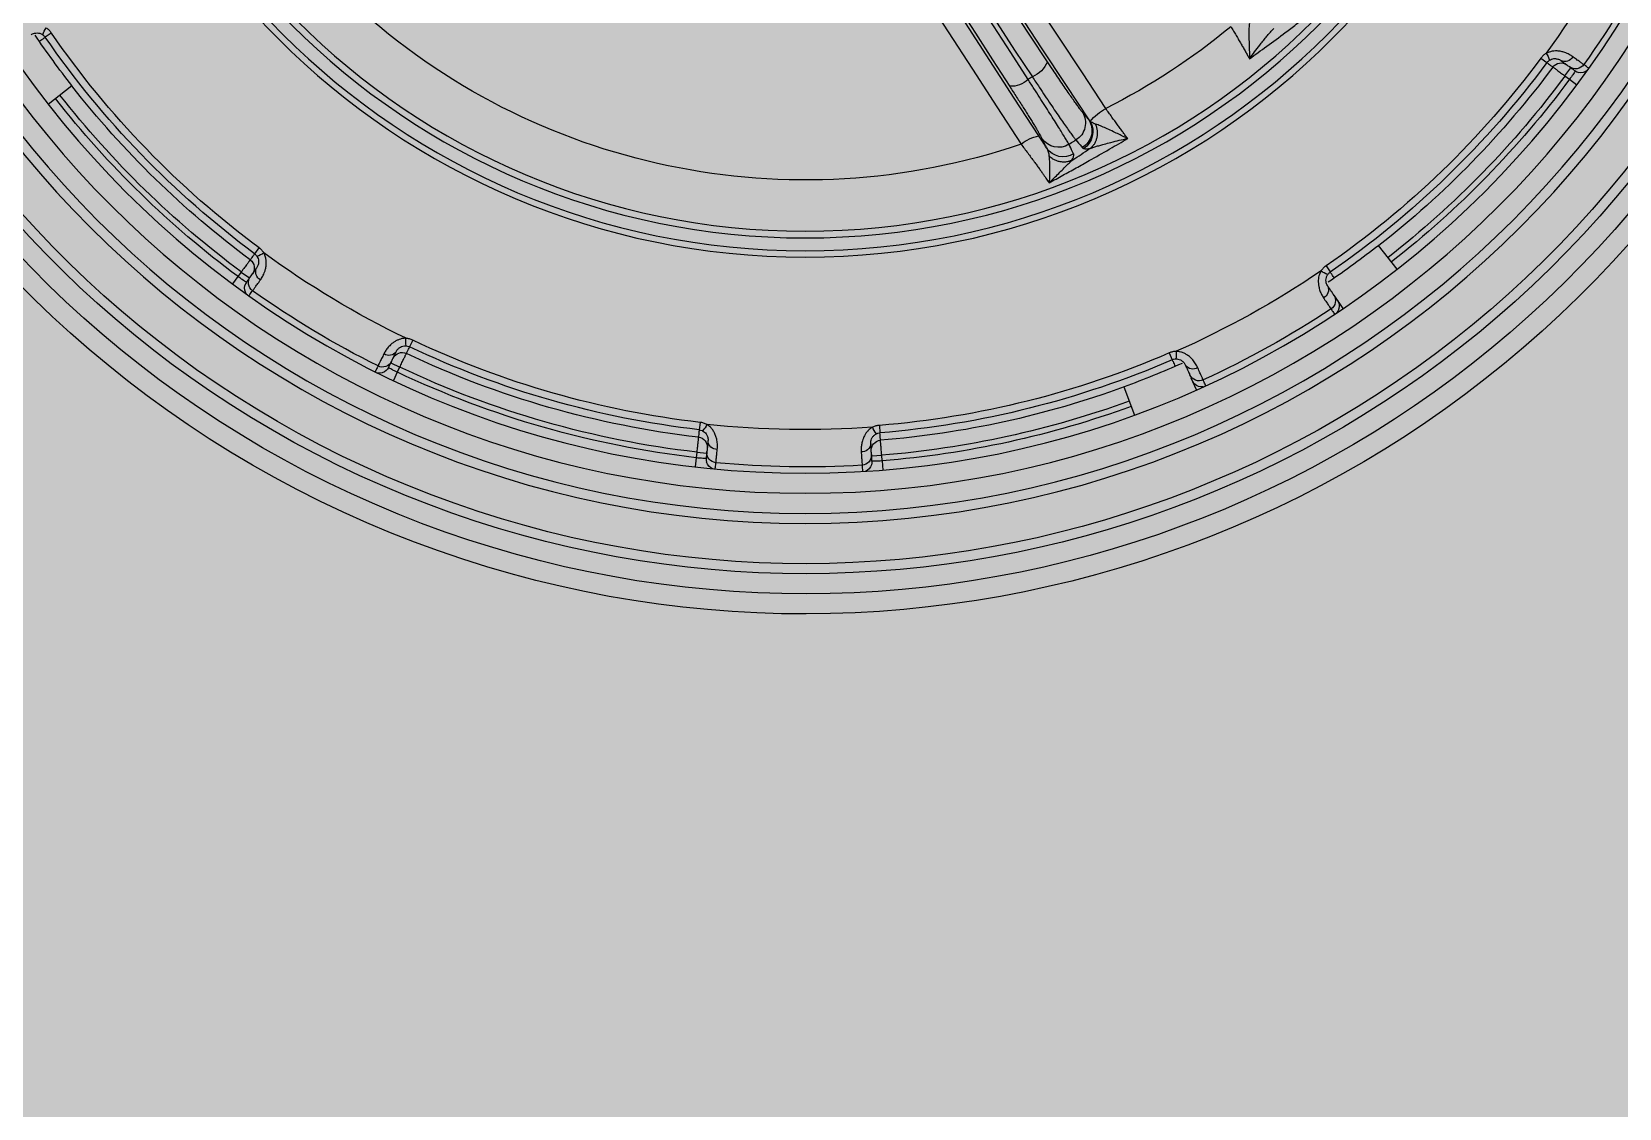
# Model space of a CAD drawing. Header units: millimetres. Extents: x -11451263 to 11578383104, y -507 to 1450429.
# Drawn here: x 12078357.7 to 12078484.2, y 1107715.8 to 1107801.6 of the extents above; entities that cross this region are included whole.
import ezdxf

# ---------------------------------------------------------------- set-up
doc = ezdxf.new("R2010")
doc.units = ezdxf.units.MM
doc.header["$MEASUREMENT"] = 0
doc.layers.get('0').update_dxf_attribs({"linetype": 'CONTINUOUS', "lineweight": 13})
doc.layers.get('Defpoints').update_dxf_attribs({"color": 5, "linetype": 'CONTINUOUS', "lineweight": 13})
doc.layers.add('KT-Net to mau', color=159, linetype='CONTINUOUS', lineweight=18)
doc.layers.add('SPE-MEP-Plumbing', color=90, linetype='CONTINUOUS', lineweight=0)
doc.layers.add('Thiet bi B boi', color=11, linetype='CONTINUOUS')

# ---------------------------------------------------------------- blocks, each defined once
blk = doc.blocks.new('BƠM BB 38774')
at = {"layer": 'Thiet bi B boi'}
for p, q in [((428267.04, 361601.81), (428266.7, 361602.75)), ((428269.83, 361602.85), (428269.14, 361602.59)), ((428266.51, 361601.62), (428265.65, 361601.29)), ((428267.04, 361601.81), (428266.51, 361601.62)), ((428277.81, 361578.71), (428280.24, 361580.47)), ((428284.72, 361577.07), (428284.15, 361576.6)), ((428283.17, 361574.48), (428281.93, 361573.44)), ((428283.06, 361574.4), (428283.06, 361574.4)), ((428283.45, 361574.72), (428283.49, 361574.76)), ((428297.35, 361564.43), (428296.88, 361563.86)), ((428413.2, 361564.43), (428413.67, 361563.86)), ((428293.73, 361561.64), (428294.56, 361562.63)), ((428300.76, 361559.95), (428298.99, 361557.53)), ((428411.55, 361557.53), (428409.79, 361559.95)), ((428323.13, 361549.55), (428322.87, 361548.86)), ((428387.42, 361549.55), (428387.68, 361548.86)), ((428321.9, 361546.22), (428321.58, 361545.36)), ((428321.9, 361546.22), (428322.09, 361546.75)), ((428323.03, 361546.41), (428322.09, 361546.75)), ((428388.45, 361546.75), (428387.52, 361546.41)), ((428388.45, 361546.75), (428388.65, 361546.22)), ((428388.65, 361546.22), (428388.97, 361545.36)), ((428340.39, 361544.92), (428340.27, 361544.19)), ((428370.16, 361544.92), (428370.28, 361544.19)), ((428339.89, 361541.98), (428338.91, 361542.16)), ((428339.79, 361541.43), (428339.64, 361540.52)), ((428339.89, 361541.98), (428339.79, 361541.43)), ((428371.64, 361542.16), (428370.66, 361541.98)), ((428370.76, 361541.43), (428370.66, 361541.98)), ((428370.76, 361541.43), (428370.91, 361540.52))]:
    blk.add_line(p, q, dxfattribs=at)
at = {"layer": 'Thiet bi B boi', "flags": 128}
for points in [[(428310.13, 361586.1), (428313.35, 361588.87), (428316.58, 361591.64), (428319.81, 361594.41), (428323.04, 361597.19), (428326.27, 361599.97), (428329.5, 361602.75), (428332.74, 361605.54), (428335.98, 361608.33), (428339.22, 361611.12), (428342.46, 361613.92)], [(428343.71, 361612.32), (428340.47, 361609.53), (428337.24, 361606.74), (428334.01, 361603.96), (428330.78, 361601.17), (428327.55, 361598.39), (428324.32, 361595.62), (428321.1, 361592.85), (428317.88, 361590.08), (428314.66, 361587.31), (428311.44, 361584.55)], [(428344.91, 361610.19), (428342.45, 361608.07), (428340, 361605.96), (428337.54, 361603.85), (428335.09, 361601.74), (428332.64, 361599.64), (428330.19, 361597.54), (428327.75, 361595.45), (428325.32, 361593.36), (428322.88, 361591.28), (428320.46, 361589.2), (428318.03, 361587.13)], [(428318.37, 361586.76), (428320.75, 361588.85), (428323.14, 361590.94), (428325.54, 361593.03), (428327.94, 361595.13), (428330.35, 361597.23), (428332.76, 361599.33), (428335.18, 361601.44), (428337.6, 361603.55), (428340.03, 361605.66), (428342.46, 361607.77), (428344.89, 361609.89)], [(428315.8, 361581.65), (428319.17, 361584.58), (428322.54, 361587.52), (428325.91, 361590.45), (428329.29, 361593.39), (428332.67, 361596.33), (428336.06, 361599.27), (428339.45, 361602.22), (428342.84, 361605.16), (428346.24, 361608.11)], [(428347.58, 361606.71), (428344.2, 361603.78), (428340.82, 361600.85), (428337.44, 361597.92), (428334.07, 361594.99), (428330.7, 361592.06), (428327.34, 361589.13), (428323.98, 361586.21), (428320.62, 361583.29), (428317.27, 361580.37)], [(428266.21, 361602.57), (428266.01, 361602.52), (428265.83, 361602.51)], [(428316.99, 361588.98), (428319.4, 361591.04), (428321.81, 361593.1), (428324.22, 361595.17), (428326.64, 361597.24), (428328.74, 361599.05)], [(428329.85, 361594.26), (428329.44, 361593.9), (428327.06, 361591.82), (428324.68, 361589.74), (428322.3, 361587.66), (428319.94, 361585.59)], [(428282.67, 361574.06), (428282.53, 361573.92), (428282.43, 361573.77)], [(428294.31, 361562.34), (428294.21, 361562.24), (428294.05, 361562.14)], [(428322.86, 361545.92), (428322.81, 361545.73), (428322.8, 361545.55)], [(428387.69, 361545.92), (428387.74, 361545.73), (428387.75, 361545.55)], [(428338.82, 361541.64), (428338.76, 361541.45), (428338.68, 361541.29)], [(428371.73, 361541.64), (428371.79, 361541.45), (428371.87, 361541.3)]]:
    blk.add_lwpolyline(points, dxfattribs=at)
at = {"layer": 'Thiet bi B boi'}
for radius in [100.75, 99.75, 97.75, 95.75, 74.22, 73.59, 72.31, 71.64]:
    blk.add_circle((428355.27, 361634.99), radius, dxfattribs=at)
for centre, radius, start, end in [((428355.27, 361634.99), 109.75, 194.9702, 165.0298), ((428355.27, 361634.99), 107.75, 194.9702, 165.0298), ((428355.27, 361634.99), 105.75, 194.9702, 165.0298), ((428355.27, 361634.99), 104.75, 194.9702, 165.0298), ((428355.27, 361634.99), 91.41, 189.8188, 200.1812), ((428355.27, 361634.99), 95.12, 190.6088, 199.3912), ((428265.86, 361603.51), 1, 215.7546, 268.1083), ((428266.5, 361603.74), 1, 199.3852, 289.9936), ((428267.69, 361604.05), 0.901, 192.2619, 279.8205), ((428267.51, 361601.98), 1, 20.6045, 109.9938), ((428270.66, 361601.86), 1.99, 126.6572, 148.791), ((428355.27, 361634.99), 91.29, 200.6159, 219.3841), ((428355.27, 361634.99), 94.83, 200.6042, 215.999), ((428355.27, 361634.99), 94.27, 200.6078, 215.999), ((428355.27, 361634.99), 92.77, 200.611, 215.999), ((428355.27, 361634.99), 92.03, 200.6159, 219.3841), ((428355.27, 361634.99), 66.54, 214.4288, 227.2793), ((428319.75, 361589.31), 2.78, 186.8319, 231.831), ((428306.14, 361582.17), 5.61, 23.9364, 44.5369), ((428320.54, 361588.04), 2.52, 210.52, 256.2478), ((428312.72, 361582.99), 2.06, 135.1198, 220.0902), ((428312.77, 361583.07), 1.99, 131.8552, 222.9973), ((428313.59, 361583.62), 1.99, 131.8535, 222.8405), ((428355.27, 361634.99), 92.75, 216, 219.8531), ((428313.44, 361582.22), 1.99, 222.4883, 309.9212), ((428314.15, 361583), 1.99, 222.2344, 309.914), ((428313.8, 361577.88), 4.27, 35.706, 62.0634), ((428355.27, 361634.99), 66.54, 235.1695, 296.5386), ((428284.28, 361578.28), 1.99, 271.209, 293.3428), ((428355.27, 361634.99), 91.41, 219.8188, 230.1812), ((428283.82, 361573.73), 1, 130.0064, 220.6148), ((428284.69, 361574.6), 0.901, 140.1795, 227.7381), ((428283.31, 361573.3), 1, 151.4886, 204.2454), ((428355.27, 361634.99), 95.12, 220.6088, 229.3912), ((428298.56, 361563.99), 1.99, 156.6572, 178.791), ((428411.99, 361563.99), 1.99, 1.209, 23.3428), ((428294.89, 361564.4), 0.901, 222.2619, 309.8205), ((428355.27, 361634.99), 92.75, 230.1488, 234), ((428355.27, 361634.99), 92.03, 230.6159, 249.3841), ((428355.27, 361634.99), 91.29, 230.6159, 249.3841), ((428355.27, 361634.99), 91.29, 290.6159, 309.3841), ((428355.27, 361634.99), 92.03, 290.6159, 309.3841), ((428355.27, 361634.99), 92.75, 306, 309.8515), ((428293.58, 361563.02), 1, 245.7546, 298.1083), ((428294.01, 361563.54), 1, 229.3852, 319.9936), ((428355.27, 361634.99), 92.77, 233.9993, 249.389), ((428355.27, 361634.99), 92.77, 290.611, 305.9997), ((428355.27, 361634.99), 94.27, 233.9993, 249.3922), ((428355.27, 361634.99), 94.27, 290.6078, 305.9997), ((428355.27, 361634.99), 94.83, 233.9993, 249.3958), ((428355.27, 361634.99), 94.83, 290.6042, 305.9997), ((428322.14, 361550.38), 1.99, 301.209, 323.3428), ((428355.27, 361634.99), 91.41, 249.8188, 260.1812), ((428355.27, 361634.99), 91.41, 279.8188, 290.1812), ((428388.41, 361550.38), 1.99, 216.6572, 238.791), ((428322.27, 361547.22), 1, 340.0062, 69.3955), ((428324.34, 361547.4), 0.901, 170.1795, 257.7381), ((428386.21, 361547.4), 0.901, 282.2619, 9.8205), ((428388.28, 361547.22), 1, 110.6045, 199.9938), ((428324.03, 361546.21), 1, 160.0064, 250.6148), ((428386.52, 361546.21), 1, 289.3852, 19.9936), ((428323.8, 361545.58), 1, 181.4886, 234.2454), ((428355.27, 361634.99), 95.12, 250.6088, 259.3912), ((428341.66, 361545.15), 1.99, 186.6572, 208.791), ((428355.27, 361634.99), 92.03, 260.6159, 279.3841), ((428355.27, 361634.99), 91.29, 260.6159, 279.3841), ((428368.89, 361545.15), 1.99, 331.209, 353.3428), ((428355.27, 361634.99), 95.12, 280.6088, 289.3912), ((428386.75, 361545.58), 1, 305.7546, 358.1083), ((428338.27, 361543.67), 0.901, 252.2619, 339.8205), ((428339.98, 361542.48), 1, 80.6045, 169.9938), ((428355.27, 361634.99), 92.77, 260.611, 279.389), ((428370.57, 361542.48), 1, 10.0062, 99.3955), ((428372.28, 361543.67), 0.901, 200.1795, 287.7381), ((428337.95, 361542.48), 1, 259.3852, 349.9936), ((428337.83, 361541.82), 1, 275.7546, 328.1083), ((428355.27, 361634.99), 94.83, 260.6042, 279.3958), ((428355.27, 361634.99), 94.27, 260.6078, 279.3922), ((428372.6, 361542.48), 1, 190.0064, 280.6148), ((428372.72, 361541.82), 1, 211.4886, 264.2454)]:
    blk.add_arc(centre, radius, start, end, dxfattribs=at)
for points, knots in [([(428264.97, 361603.2), (428265.02, 361603.21), (428265.21, 361603.29), (428265.41, 361603.36), (428265.55, 361603.41)], [0, 0, 0, 0, 0.250518, 1, 1, 1, 1]), ([(428265.55, 361603.41), (428265.57, 361603.41), (428265.6, 361603.42), (428265.72, 361603.47), (428265.88, 361603.53), (428266.11, 361603.61), (428266.4, 361603.71), (428266.61, 361603.79), (428266.75, 361603.84), (428266.81, 361603.86)], [0, 0, 0, 0, 0.228739, 0.346533, 0.464327, 0.693066, 0.81086, 0.928654, 1, 1, 1, 1]), ([(428266.81, 361603.86), (428266.94, 361603.9), (428267.21, 361603.99), (428267.65, 361604.05), (428268.08, 361604.05), (428268.45, 361604), (428268.79, 361603.89), (428269.14, 361603.73), (428269.35, 361603.55), (428269.47, 361603.45)], [0, 0, 0, 0, 0.1834971, 0.3722045, 0.5030815, 0.6372567, 0.74475, 0.8551047, 1, 1, 1, 1]), ([(428267.84, 361603.17), (428267.71, 361603.12), (428267.43, 361603.02), (428267.14, 361602.91), (428266.93, 361602.83), (428266.85, 361602.81), (428266.84, 361602.8), (428266.84, 361602.8)], [0, 0, 0, 0, 0.228841, 0.464318, 0.693159, 0.928636, 1, 1, 1, 1]), ([(428268.96, 361602.89), (428268.91, 361602.94), (428268.79, 361603.06), (428268.59, 361603.16), (428268.43, 361603.21), (428268.27, 361603.23), (428268.1, 361603.23), (428267.95, 361603.2), (428267.88, 361603.18), (428267.84, 361603.17)], [0, 0, 0, 0, 0.132524, 0.296345, 0.4019108, 0.5104975, 0.678538, 0.8508665, 1, 1, 1, 1]), ([(428269.14, 361602.59), (428269.1, 361602.68), (428269.05, 361602.78), (428268.97, 361602.87), (428268.96, 361602.89)], [0, 0, 0, 0, 0.833202, 1, 1, 1, 1]), ([(428269.47, 361603.45), (428269.55, 361603.36), (428269.69, 361603.18), (428269.79, 361602.96), (428269.83, 361602.85)], [0, 0, 0, 0, 0.491602, 1, 1, 1, 1]), ([(428266.21, 361602.57), (428266.21, 361602.56), (428266.2, 361602.53), (428266.25, 361602.37), (428266.32, 361602.12), (428266.42, 361601.86), (428266.48, 361601.69), (428266.51, 361601.62)], [0, 0, 0, 0, 0.214989, 0.429978, 0.644939, 0.859489, 1, 1, 1, 1]), ([(428268.44, 361602.33), (428268.44, 361602.33), (428268.43, 361602.33), (428268.36, 361602.3), (428268.26, 361602.26), (428268.12, 361602.21), (428267.95, 361602.15), (428267.76, 361602.08), (428267.54, 361602), (428267.3, 361601.91), (428267.13, 361601.84), (428267.04, 361601.81)], [0, 0, 0, 0, 0.108049, 0.219279, 0.326568, 0.436969, 0.544258, 0.654659, 0.761949, 0.872351, 1, 1, 1, 1]), ([(428269.14, 361602.59), (428269.13, 361602.58), (428269.07, 361602.56), (428268.84, 361602.48), (428268.61, 361602.39), (428268.44, 361602.33)], [0, 0, 0, 0, 0.036376, 0.261814, 1, 1, 1, 1]), ([(428297.72, 361594.81), (428297.29, 361595.36), (428296.37, 361596.52), (428295.2, 361598.05), (428294.21, 361599.38), (428293.61, 361600.18), (428292.98, 361601.05), (428292.61, 361601.56), (428292.3, 361601.98)], [0, 0, 0, 0, 0.233312, 0.487965, 0.637455, 0.786931, 0.820764, 1, 1, 1, 1]), ([(428297.72, 361594.81), (428297.72, 361594.81), (428297.63, 361595.09), (428297.43, 361595.62), (428297.16, 361596.31), (428296.93, 361596.87), (428296.73, 361597.33), (428296.54, 361597.75), (428296.37, 361598.11), (428296.27, 361598.3), (428296.23, 361598.39)], [0, 0, 0, 0, 0.002832, 0.203967, 0.404484, 0.528668, 0.653377, 0.777457, 0.900782, 1, 1, 1, 1]), ([(428298.7, 361598.18), (428298.69, 361598.11), (428298.66, 361597.88), (428298.55, 361597.44), (428298.38, 361596.88), (428298.2, 361596.3), (428298.02, 361595.75), (428297.86, 361595.25), (428297.76, 361594.94), (428297.72, 361594.81), (428297.72, 361594.81)], [0, 0, 0, 0, 0.070353, 0.230676, 0.391777, 0.552938, 0.715925, 0.878888, 0.996994, 1, 1, 1, 1]), ([(428300.39, 361597.37), (428300.27, 361597.25), (428300.02, 361597.02), (428299.65, 361596.67), (428299.28, 361596.32), (428298.93, 361595.99), (428298.6, 361595.67), (428298.29, 361595.36), (428297.99, 361595.07), (428297.81, 361594.9), (428297.72, 361594.81)], [0, 0, 0, 0, 0.122056, 0.244112, 0.369894, 0.495675, 0.619767, 0.743858, 0.871929, 1, 1, 1, 1]), ([(428312.26, 361585.1), (428312.32, 361585.15), (428312.44, 361585.23), (428312.72, 361585.44), (428313.05, 361585.7), (428313.46, 361586.03), (428313.92, 361586.4), (428314.43, 361586.83), (428315, 361587.29), (428315.6, 361587.8), (428316.26, 361588.36), (428316.74, 361588.77), (428316.99, 361588.98)], [0, 0, 0, 0, 0.098413, 0.19714, 0.295553, 0.393967, 0.492694, 0.591107, 0.689522, 0.78825, 0.886666, 1, 1, 1, 1]), ([(428318.03, 361587.13), (428317.87, 361586.99), (428317.56, 361586.72), (428316.97, 361586.22), (428316.3, 361585.64), (428315.55, 361585.01), (428314.84, 361584.42), (428314.2, 361583.89), (428313.63, 361583.42), (428313.12, 361583.02), (428312.7, 361582.69), (428312.36, 361582.43), (428312.21, 361582.32), (428312.13, 361582.27)], [0, 0, 0, 0, 0.056691, 0.113383, 0.211791, 0.310513, 0.408921, 0.507329, 0.606051, 0.70446, 0.802869, 0.901591, 1, 1, 1, 1]), ([(428318.03, 361587.13), (428318.07, 361587.09), (428318.18, 361586.97), (428318.29, 361586.85), (428318.37, 361586.76)], [0, 0, 0, 0, 0.304542, 1, 1, 1, 1]), ([(428307.21, 361583.83), (428307.23, 361583.85), (428307.35, 361583.93), (428307.56, 361584.09), (428307.87, 361584.33), (428308.2, 361584.59), (428308.55, 361584.86), (428308.93, 361585.15), (428309.31, 361585.46), (428309.72, 361585.77), (428309.99, 361585.99), (428310.13, 361586.1)], [0, 0, 0, 0, 0.027739, 0.145207, 0.262675, 0.383506, 0.504337, 0.626388, 0.748438, 0.874219, 1, 1, 1, 1]), ([(428312.68, 361581.67), (428312.71, 361581.7), (428312.78, 361581.77), (428312.97, 361581.95), (428313.25, 361582.2), (428313.66, 361582.58), (428314.14, 361583.02), (428314.71, 361583.52), (428315.34, 361584.09), (428316.03, 361584.7), (428316.77, 361585.36), (428317.55, 361586.04), (428318.09, 361586.52), (428318.37, 361586.76)], [0, 0, 0, 0, 0.057904, 0.115808, 0.213986, 0.312474, 0.410651, 0.508764, 0.607189, 0.705302, 0.80343, 0.901871, 1, 1, 1, 1]), ([(428319.94, 361585.59), (428319.78, 361585.45), (428319.45, 361585.17), (428318.98, 361584.75), (428318.52, 361584.34), (428318.07, 361583.95), (428317.66, 361583.58), (428317.27, 361583.23), (428316.91, 361582.9), (428316.58, 361582.59), (428316.28, 361582.32), (428316.03, 361582.08), (428315.8, 361581.86), (428315.58, 361581.65), (428315.48, 361581.54), (428315.42, 361581.48)], [0, 0, 0, 0, 0.072359, 0.14522, 0.219667, 0.294661, 0.36702, 0.439881, 0.514324, 0.589312, 0.66174, 0.73467, 0.809179, 0.884232, 1, 1, 1, 1]), ([(428307.21, 361583.83), (428307.22, 361583.83), (428307.35, 361583.85), (428307.67, 361583.9), (428308.18, 361583.99), (428308.79, 361584.09), (428309.41, 361584.2), (428309.92, 361584.27), (428310.29, 361584.3), (428310.52, 361584.32), (428310.64, 361584.32), (428310.69, 361584.32)], [0, 0, 0, 0, 0.003006, 0.121116, 0.283971, 0.447079, 0.631755, 0.790583, 0.870444, 0.950738, 1, 1, 1, 1]), ([(428310.54, 361581.84), (428310.48, 361581.88), (428310.34, 361581.98), (428310.06, 361582.18), (428309.7, 361582.4), (428309.25, 361582.68), (428308.68, 361583.02), (428307.98, 361583.43), (428307.47, 361583.7), (428307.22, 361583.83), (428307.21, 361583.83)], [0, 0, 0, 0, 0.074387, 0.188534, 0.303291, 0.417903, 0.595483, 0.796016, 0.997168, 1, 1, 1, 1]), ([(428313.53, 361577.43), (428313.15, 361577.8), (428312.43, 361578.51), (428311.34, 361579.59), (428310.1, 361580.84), (428309.19, 361581.76), (428308.17, 361582.82), (428307.68, 361583.34), (428307.21, 361583.83)], [0, 0, 0, 0, 0.179237, 0.345622, 0.512032, 0.766686, 0.773749, 1, 1, 1, 1]), ([(428310.69, 361584.32), (428310.68, 361584.31), (428310.61, 361584.21), (428310.47, 361584.01), (428310.33, 361583.7), (428310.23, 361583.38), (428310.19, 361583.05), (428310.19, 361582.73), (428310.24, 361582.42), (428310.35, 361582.13), (428310.45, 361581.97), (428310.5, 361581.88)], [0, 0, 0, 0, 0.012526, 0.137371, 0.262216, 0.385193, 0.508169, 0.631127, 0.754084, 0.877042, 1, 1, 1, 1]), ([(428310.69, 361584.32), (428310.73, 361584.32), (428310.86, 361584.34), (428311.06, 361584.37), (428311.19, 361584.42), (428311.26, 361584.45)], [0, 0, 0, 0, 0.206398, 0.601083, 1, 1, 1, 1]), ([(428312.13, 361582.27), (428311.89, 361582.11), (428311.62, 361581.92), (428311.35, 361581.74), (428311.32, 361581.71)], [0, 0, 0, 0, 0.871521, 1, 1, 1, 1]), ([(428312.68, 361581.67), (428312.54, 361581.82), (428312.36, 361582.02), (428312.18, 361582.22), (428312.13, 361582.27)], [0, 0, 0, 0, 0.749194, 1, 1, 1, 1]), ([(428311.14, 361581.67), (428311.08, 361581.67), (428310.95, 361581.69), (428310.72, 361581.77), (428310.56, 361581.85), (428310.5, 361581.88)], [0, 0, 0, 0, 0.3817797, 0.7706237, 1, 1, 1, 1]), ([(428311.88, 361580.3), (428311.67, 361580.54), (428311.22, 361581.06), (428310.77, 361581.57), (428310.54, 361581.84)], [0, 0, 0, 0, 0.479466, 1, 1, 1, 1]), ([(428311.97, 361580.21), (428311.96, 361580.24), (428311.93, 361580.34), (428311.9, 361580.49), (428311.89, 361580.65), (428311.91, 361580.79), (428311.96, 361580.85), (428311.98, 361580.88)], [0, 0, 0, 0, 0.094946, 0.317116, 0.540743, 0.769395, 1, 1, 1, 1]), ([(428311.98, 361580.88), (428312.17, 361581.09), (428312.4, 361581.36), (428312.63, 361581.62), (428312.68, 361581.67)], [0, 0, 0, 0, 0.812154, 1, 1, 1, 1]), ([(428314.72, 361580.7), (428314.62, 361580.6), (428314.44, 361580.39), (428314.31, 361580.12), (428314.24, 361579.98)], [0, 0, 0, 0, 0.496029, 1, 1, 1, 1]), ([(428314.72, 361580.7), (428314.89, 361580.86), (428315.25, 361581.17), (428315.62, 361581.49), (428315.8, 361581.65)], [0, 0, 0, 0, 0.498054, 1, 1, 1, 1]), ([(428311.88, 361580.3), (428311.9, 361580.28), (428311.93, 361580.25), (428311.96, 361580.22), (428311.97, 361580.21)], [0, 0, 0, 0, 0.599276, 1, 1, 1, 1]), ([(428313.53, 361577.43), (428313.53, 361577.44), (428313.41, 361577.63), (428313.18, 361578.02), (428312.86, 361578.59), (428312.55, 361579.14), (428312.27, 361579.65), (428312.05, 361580.04), (428311.93, 361580.23), (428311.88, 361580.3)], [0, 0, 0, 0, 0.002734, 0.191442, 0.380111, 0.556214, 0.732346, 0.907911, 1, 1, 1, 1]), ([(428311.97, 361580.21), (428312.05, 361580.15), (428312.21, 361580.02), (428312.5, 361579.87), (428312.81, 361579.78), (428313.13, 361579.73), (428313.47, 361579.74), (428313.84, 361579.81), (428314.09, 361579.9), (428314.23, 361579.97), (428314.24, 361579.98)], [0, 0, 0, 0, 0.133216, 0.270298, 0.403514, 0.540588, 0.673891, 0.811048, 0.987246, 1, 1, 1, 1]), ([(428317.27, 361580.37), (428317.12, 361580.26), (428316.82, 361580.03), (428316.38, 361579.7), (428315.95, 361579.37), (428315.55, 361579.06), (428315.19, 361578.78), (428314.87, 361578.53), (428314.56, 361578.29), (428314.22, 361578.01), (428313.85, 361577.7), (428313.64, 361577.52), (428313.53, 361577.43)], [0, 0, 0, 0, 0.093426, 0.187553, 0.283954, 0.381167, 0.463358, 0.546079, 0.630499, 0.715522, 0.856251, 1, 1, 1, 1]), ([(428314.24, 361579.98), (428314.23, 361579.93), (428314.14, 361579.67), (428313.97, 361579.14), (428313.77, 361578.48), (428313.62, 361577.91), (428313.55, 361577.59), (428313.53, 361577.44), (428313.53, 361577.43)], [0, 0, 0, 0, 0.059508, 0.320475, 0.581542, 0.789336, 0.997014, 1, 1, 1, 1]), ([(428283.6, 361576.14), (428283.6, 361576.14), (428283.65, 361576.18), (428283.83, 361576.33), (428284.01, 361576.48), (428284.15, 361576.6)], [0, 0, 0, 0, 0.015222, 0.250489, 1, 1, 1, 1]), ([(428284, 361575.18), (428284.04, 361575.22), (428284.12, 361575.29), (428284.24, 361575.45), (428284.34, 361575.68), (428284.39, 361575.97), (428284.35, 361576.18), (428284.32, 361576.28), (428284.32, 361576.29)], [0, 0, 0, 0, 0.204339, 0.408139, 0.624818, 0.80676, 0.989574, 1, 1, 1, 1]), ([(428285.06, 361576.45), (428285.09, 361576.32), (428285.13, 361576.1), (428285.12, 361575.77), (428285.07, 361575.48), (428284.98, 361575.18), (428284.83, 361574.85), (428284.63, 361574.51), (428284.36, 361574.19), (428284.18, 361574.02), (428284.08, 361573.94)], [0, 0, 0, 0, 0.122836, 0.2128, 0.304678, 0.41035, 0.518178, 0.674442, 0.835194, 1, 1, 1, 1]), ([(428284.32, 361576.29), (428284.28, 361576.38), (428284.23, 361576.49), (428284.16, 361576.58), (428284.15, 361576.6)], [0, 0, 0, 0, 0.833191, 1, 1, 1, 1]), ([(428284.72, 361577.07), (428284.79, 361576.97), (428284.93, 361576.78), (428285.02, 361576.56), (428285.06, 361576.45)], [0, 0, 0, 0, 0.491559, 1, 1, 1, 1]), ([(428283.18, 361574.49), (428283.19, 361574.5), (428283.22, 361574.52), (428283.36, 361574.65), (428283.58, 361574.83), (428283.81, 361575.02), (428283.96, 361575.15), (428284, 361575.18)], [0, 0, 0, 0, 0.228836, 0.464307, 0.693143, 0.928614, 1, 1, 1, 1]), ([(428283.06, 361573.08), (428283.05, 361573.07), (428283, 361573.02), (428282.84, 361572.89), (428282.69, 361572.77), (428282.59, 361572.68)], [0, 0, 0, 0, 0.067694, 0.338472, 1, 1, 1, 1]), ([(428284.08, 361573.94), (428283.95, 361573.82), (428283.74, 361573.65), (428283.52, 361573.46), (428283.33, 361573.3), (428283.19, 361573.19), (428283.11, 361573.11), (428283.07, 361573.09), (428283.07, 361573.08), (428283.06, 361573.08)], [0, 0, 0, 0, 0.228748, 0.346546, 0.464345, 0.693093, 0.810891, 0.92869, 1, 1, 1, 1]), ([(428294.22, 361563.8), (428294.32, 361563.9), (428294.51, 361564.11), (428294.86, 361564.39), (428295.23, 361564.6), (428295.58, 361564.74), (428295.93, 361564.82), (428296.31, 361564.85), (428296.58, 361564.8), (428296.74, 361564.78)], [0, 0, 0, 0, 0.183497, 0.372205, 0.503081, 0.637257, 0.74475, 0.855105, 1, 1, 1, 1]), ([(428296.74, 361564.78), (428296.85, 361564.73), (428297.07, 361564.65), (428297.26, 361564.51), (428297.35, 361564.43)], [0, 0, 0, 0, 0.4916023, 1, 1, 1, 1]), ([(428413.2, 361564.43), (428413.29, 361564.5), (428413.48, 361564.65), (428413.7, 361564.73), (428413.81, 361564.78)], [0, 0, 0, 0, 0.491559, 1, 1, 1, 1]), ([(428293.36, 361562.78), (428293.38, 361562.79), (428293.39, 361562.81), (428293.48, 361562.92), (428293.59, 361563.05), (428293.75, 361563.23), (428293.94, 361563.46), (428294.09, 361563.64), (428294.18, 361563.75), (428294.22, 361563.8)], [0, 0, 0, 0, 0.228739, 0.346533, 0.464327, 0.693066, 0.81086, 0.928654, 1, 1, 1, 1]), ([(428295.47, 361563.71), (428295.37, 361563.6), (428295.19, 361563.38), (428294.98, 361563.14), (428294.84, 361562.97), (428294.79, 361562.91), (428294.78, 361562.9), (428294.78, 361562.89)], [0, 0, 0, 0, 0.228841, 0.464318, 0.693159, 0.928636, 1, 1, 1, 1]), ([(428296.58, 361564.03), (428296.5, 361564.05), (428296.34, 361564.1), (428296.12, 361564.08), (428295.95, 361564.04), (428295.8, 361563.98), (428295.66, 361563.9), (428295.55, 361563.8), (428295.49, 361563.74), (428295.47, 361563.71)], [0, 0, 0, 0, 0.132524, 0.296345, 0.401911, 0.510498, 0.678538, 0.850866, 1, 1, 1, 1]), ([(428296.88, 361563.86), (428296.88, 361563.85), (428296.83, 361563.8), (428296.68, 361563.62), (428296.54, 361563.45), (428296.43, 361563.32)], [0, 0, 0, 0, 0.038218, 0.275074, 1, 1, 1, 1]), ([(428296.88, 361563.86), (428296.8, 361563.92), (428296.7, 361563.99), (428296.59, 361564.03), (428296.58, 361564.03)], [0, 0, 0, 0, 0.833202, 1, 1, 1, 1]), ([(428413.97, 361564.03), (428413.88, 361563.99), (428413.78, 361563.95), (428413.68, 361563.87), (428413.67, 361563.86)], [0, 0, 0, 0, 0.833191, 1, 1, 1, 1]), ([(428414.12, 361563.32), (428414.12, 361563.32), (428414.08, 361563.36), (428413.93, 361563.55), (428413.78, 361563.72), (428413.67, 361563.86)], [0, 0, 0, 0, 0.013069, 0.24885, 1, 1, 1, 1]), ([(428415.08, 361563.71), (428415.05, 361563.75), (428414.98, 361563.83), (428414.81, 361563.95), (428414.59, 361564.05), (428414.3, 361564.1), (428414.09, 361564.07), (428413.98, 361564.03), (428413.97, 361564.03)], [0, 0, 0, 0, 0.204339, 0.408139, 0.624818, 0.80676, 0.989574, 1, 1, 1, 1]), ([(428292.97, 361562.3), (428293, 361562.34), (428293.13, 361562.5), (428293.26, 361562.66), (428293.36, 361562.78)], [0, 0, 0, 0, 0.253497, 1, 1, 1, 1]), ([(428322.62, 361548.16), (428322.62, 361548.17), (428322.65, 361548.24), (428322.73, 361548.47), (428322.81, 361548.69), (428322.87, 361548.86)], [0, 0, 0, 0, 0.05636, 0.281798, 1, 1, 1, 1]), ([(428323.17, 361548.68), (428323.09, 361548.73), (428323, 361548.8), (428322.89, 361548.85), (428322.87, 361548.86)], [0, 0, 0, 0, 0.8331914, 1, 1, 1, 1]), ([(428323.13, 361549.55), (428323.24, 361549.5), (428323.46, 361549.41), (428323.64, 361549.26), (428323.74, 361549.19)], [0, 0, 0, 0, 0.4915585, 1, 1, 1, 1]), ([(428323.74, 361549.19), (428323.82, 361549.09), (428323.98, 361548.91), (428324.13, 361548.63), (428324.23, 361548.35), (428324.3, 361548.04), (428324.34, 361547.68), (428324.33, 361547.29), (428324.26, 361546.87), (428324.19, 361546.64), (428324.15, 361546.52)], [0, 0, 0, 0, 0.122836, 0.2128, 0.304678, 0.41035, 0.518178, 0.674442, 0.835194, 1, 1, 1, 1]), ([(428386.4, 361546.52), (428386.36, 361546.65), (428386.27, 361546.92), (428386.21, 361547.37), (428386.21, 361547.79), (428386.27, 361548.16), (428386.37, 361548.51), (428386.53, 361548.86), (428386.71, 361549.07), (428386.81, 361549.19)], [0, 0, 0, 0, 0.1834971, 0.3722045, 0.5030815, 0.6372567, 0.74475, 0.8551047, 1, 1, 1, 1]), ([(428386.81, 361549.19), (428386.9, 361549.26), (428387.09, 361549.41), (428387.31, 361549.5), (428387.42, 361549.55)], [0, 0, 0, 0, 0.4916023, 1, 1, 1, 1]), ([(428387.68, 361548.86), (428387.59, 361548.81), (428387.48, 361548.76), (428387.39, 361548.69), (428387.38, 361548.68)], [0, 0, 0, 0, 0.833202, 1, 1, 1, 1]), ([(428387.68, 361548.86), (428387.68, 361548.85), (428387.7, 361548.79), (428387.79, 361548.55), (428387.87, 361548.33), (428387.93, 361548.16)], [0, 0, 0, 0, 0.036376, 0.261814, 1, 1, 1, 1]), ([(428322.09, 361546.75), (428322.12, 361546.83), (428322.18, 361546.99), (428322.27, 361547.22), (428322.35, 361547.44), (428322.42, 361547.63), (428322.49, 361547.81), (428322.54, 361547.95), (428322.58, 361548.06), (428322.61, 361548.14), (428322.62, 361548.15), (428322.62, 361548.16)], [0, 0, 0, 0, 0.1080495, 0.2192792, 0.3265701, 0.4369725, 0.544263, 0.654665, 0.7619549, 0.8723562, 1, 1, 1, 1]), ([(428323.09, 361546.55), (428323.09, 361546.57), (428323.1, 361546.6), (428323.17, 361546.77), (428323.27, 361547.04), (428323.37, 361547.32), (428323.44, 361547.51), (428323.45, 361547.55)], [0, 0, 0, 0, 0.2288355, 0.4643074, 0.6931429, 0.9286143, 1, 1, 1, 1]), ([(428323.45, 361547.55), (428323.47, 361547.6), (428323.5, 361547.71), (428323.52, 361547.91), (428323.5, 361548.16), (428323.39, 361548.43), (428323.26, 361548.6), (428323.18, 361548.67), (428323.17, 361548.68)], [0, 0, 0, 0, 0.204339, 0.408139, 0.624818, 0.80676, 0.989574, 1, 1, 1, 1]), ([(428387.38, 361548.68), (428387.32, 361548.62), (428387.2, 361548.5), (428387.11, 361548.31), (428387.05, 361548.14), (428387.03, 361547.98), (428387.03, 361547.82), (428387.06, 361547.67), (428387.09, 361547.59), (428387.1, 361547.55)], [0, 0, 0, 0, 0.132524, 0.296345, 0.401911, 0.510498, 0.678538, 0.850866, 1, 1, 1, 1]), ([(428387.1, 361547.55), (428387.15, 361547.42), (428387.25, 361547.15), (428387.35, 361546.85), (428387.43, 361546.64), (428387.46, 361546.57), (428387.46, 361546.55), (428387.46, 361546.55)], [0, 0, 0, 0, 0.228841, 0.464318, 0.693159, 0.928636, 1, 1, 1, 1]), ([(428387.93, 361548.16), (428387.93, 361548.15), (428387.94, 361548.14), (428387.96, 361548.07), (428388, 361547.97), (428388.05, 361547.83), (428388.11, 361547.67), (428388.19, 361547.47), (428388.27, 361547.26), (428388.36, 361547.02), (428388.42, 361546.84), (428388.45, 361546.75)], [0, 0, 0, 0, 0.108049, 0.219279, 0.326568, 0.436969, 0.544258, 0.654659, 0.761949, 0.872351, 1, 1, 1, 1]), ([(428321.9, 361546.22), (428322.01, 361546.18), (428322.22, 361546.1), (428322.5, 361546.01), (428322.72, 361545.94), (428322.84, 361545.92), (428322.85, 361545.92), (428322.86, 361545.92)], [0, 0, 0, 0, 0.213912, 0.427817, 0.641952, 0.85665, 1, 1, 1, 1]), ([(428324.15, 361546.52), (428324.09, 361546.35), (428323.99, 361546.1), (428323.9, 361545.83), (428323.81, 361545.6), (428323.75, 361545.42), (428323.71, 361545.32), (428323.7, 361545.28), (428323.7, 361545.27), (428323.69, 361545.27)], [0, 0, 0, 0, 0.228748, 0.346546, 0.464345, 0.693093, 0.810891, 0.92869, 1, 1, 1, 1]), ([(428386.86, 361545.27), (428386.85, 361545.28), (428386.84, 361545.31), (428386.79, 361545.44), (428386.74, 361545.6), (428386.65, 361545.83), (428386.55, 361546.11), (428386.47, 361546.32), (428386.42, 361546.47), (428386.4, 361546.52)], [0, 0, 0, 0, 0.228739, 0.346533, 0.464327, 0.693066, 0.81086, 0.928654, 1, 1, 1, 1]), ([(428387.69, 361545.92), (428387.71, 361545.92), (428387.73, 361545.92), (428387.9, 361545.96), (428388.14, 361546.04), (428388.41, 361546.13), (428388.58, 361546.2), (428388.65, 361546.22)], [0, 0, 0, 0, 0.214989, 0.429978, 0.644939, 0.859489, 1, 1, 1, 1]), ([(428323.69, 361545.27), (428323.69, 361545.25), (428323.67, 361545.19), (428323.6, 361544.99), (428323.53, 361544.81), (428323.48, 361544.69)], [0, 0, 0, 0, 0.0676653, 0.3383267, 1, 1, 1, 1]), ([(428338, 361542.81), (428338.03, 361542.95), (428338.09, 361543.22), (428338.25, 361543.64), (428338.47, 361544.01), (428338.7, 361544.3), (428338.97, 361544.55), (428339.28, 361544.77), (428339.54, 361544.86), (428339.69, 361544.92)], [0, 0, 0, 0, 0.1834971, 0.3722045, 0.5030815, 0.6372567, 0.74475, 0.8551047, 1, 1, 1, 1]), ([(428339.92, 361544.19), (428339.85, 361544.17), (428339.68, 361544.12), (428339.5, 361544.01), (428339.37, 361543.89), (428339.27, 361543.76), (428339.19, 361543.62), (428339.14, 361543.47), (428339.13, 361543.39), (428339.12, 361543.36)], [0, 0, 0, 0, 0.132524, 0.296345, 0.401911, 0.510498, 0.678538, 0.850866, 1, 1, 1, 1]), ([(428339.69, 361544.92), (428339.8, 361544.93), (428340.04, 361544.97), (428340.27, 361544.94), (428340.39, 361544.92)], [0, 0, 0, 0, 0.491602, 1, 1, 1, 1]), ([(428340.27, 361544.19), (428340.17, 361544.2), (428340.05, 361544.21), (428339.94, 361544.19), (428339.92, 361544.19)], [0, 0, 0, 0, 0.833202, 1, 1, 1, 1]), ([(428340.27, 361544.19), (428340.27, 361544.18), (428340.26, 361544.12), (428340.21, 361543.88), (428340.17, 361543.64), (428340.14, 361543.46)], [0, 0, 0, 0, 0.036376, 0.261814, 1, 1, 1, 1]), ([(428370.16, 361544.92), (428370.28, 361544.94), (428370.51, 361544.97), (428370.74, 361544.93), (428370.86, 361544.92)], [0, 0, 0, 0, 0.491559, 1, 1, 1, 1]), ([(428370.63, 361544.19), (428370.53, 361544.2), (428370.42, 361544.21), (428370.3, 361544.2), (428370.28, 361544.19)], [0, 0, 0, 0, 0.833191, 1, 1, 1, 1]), ([(428370.41, 361543.46), (428370.41, 361543.48), (428370.39, 361543.54), (428370.35, 361543.79), (428370.31, 361544.02), (428370.28, 361544.19)], [0, 0, 0, 0, 0.05636, 0.281798, 1, 1, 1, 1]), ([(428371.43, 361543.36), (428371.42, 361543.41), (428371.4, 361543.51), (428371.32, 361543.7), (428371.17, 361543.9), (428370.95, 361544.09), (428370.75, 361544.17), (428370.64, 361544.19), (428370.63, 361544.19)], [0, 0, 0, 0, 0.2043385, 0.4081387, 0.6248183, 0.8067597, 0.989574, 1, 1, 1, 1]), ([(428370.86, 361544.92), (428370.99, 361544.87), (428371.21, 361544.8), (428371.48, 361544.62), (428371.71, 361544.43), (428371.92, 361544.21), (428372.14, 361543.91), (428372.33, 361543.57), (428372.48, 361543.17), (428372.53, 361542.93), (428372.55, 361542.81)], [0, 0, 0, 0, 0.1228364, 0.2128003, 0.3046778, 0.4103504, 0.5181779, 0.6744422, 0.8351936, 1, 1, 1, 1]), ([(428387.07, 361544.68), (428387.05, 361544.73), (428386.98, 361544.93), (428386.91, 361545.12), (428386.86, 361545.27)], [0, 0, 0, 0, 0.254524, 1, 1, 1, 1]), ([(428337.76, 361541.5), (428337.77, 361541.52), (428337.77, 361541.54), (428337.79, 361541.67), (428337.83, 361541.84), (428337.87, 361542.08), (428337.92, 361542.38), (428337.96, 361542.6), (428337.99, 361542.75), (428338, 361542.81)], [0, 0, 0, 0, 0.228739, 0.346533, 0.464327, 0.693066, 0.81086, 0.928654, 1, 1, 1, 1]), ([(428339.12, 361543.36), (428339.09, 361543.22), (428339.04, 361542.93), (428338.99, 361542.62), (428338.95, 361542.4), (428338.93, 361542.32), (428338.93, 361542.31), (428338.93, 361542.31)], [0, 0, 0, 0, 0.228841, 0.464318, 0.693159, 0.928636, 1, 1, 1, 1]), ([(428340.14, 361543.46), (428340.14, 361543.46), (428340.14, 361543.44), (428340.13, 361543.37), (428340.11, 361543.27), (428340.08, 361543.12), (428340.05, 361542.95), (428340.02, 361542.74), (428339.98, 361542.52), (428339.94, 361542.26), (428339.91, 361542.08), (428339.89, 361541.98)], [0, 0, 0, 0, 0.108049, 0.219279, 0.326568, 0.436969, 0.544258, 0.654659, 0.761949, 0.872351, 1, 1, 1, 1]), ([(428370.66, 361541.98), (428370.64, 361542.07), (428370.62, 361542.23), (428370.58, 361542.48), (428370.54, 361542.71), (428370.5, 361542.91), (428370.47, 361543.09), (428370.45, 361543.24), (428370.43, 361543.36), (428370.41, 361543.44), (428370.41, 361543.45), (428370.41, 361543.46)], [0, 0, 0, 0, 0.1080495, 0.2192792, 0.3265701, 0.4369725, 0.544263, 0.654665, 0.7619549, 0.8723562, 1, 1, 1, 1]), ([(428371.62, 361542.31), (428371.61, 361542.32), (428371.61, 361542.35), (428371.58, 361542.54), (428371.53, 361542.82), (428371.47, 361543.12), (428371.44, 361543.31), (428371.43, 361543.36)], [0, 0, 0, 0, 0.228836, 0.464307, 0.693143, 0.928614, 1, 1, 1, 1]), ([(428372.55, 361542.81), (428372.58, 361542.63), (428372.63, 361542.37), (428372.68, 361542.08), (428372.72, 361541.84), (428372.76, 361541.66), (428372.78, 361541.55), (428372.78, 361541.51), (428372.79, 361541.5), (428372.79, 361541.5)], [0, 0, 0, 0, 0.2287481, 0.3465463, 0.4643446, 0.6930927, 0.8108912, 0.9286897, 1, 1, 1, 1]), ([(428337.66, 361540.89), (428337.67, 361540.94), (428337.7, 361541.14), (428337.74, 361541.35), (428337.76, 361541.5)], [0, 0, 0, 0, 0.249783, 1, 1, 1, 1]), ([(428338.82, 361541.64), (428338.83, 361541.64), (428338.85, 361541.62), (428339.01, 361541.58), (428339.26, 361541.52), (428339.54, 361541.47), (428339.72, 361541.44), (428339.79, 361541.43)], [0, 0, 0, 0, 0.214989, 0.429978, 0.644939, 0.859489, 1, 1, 1, 1]), ([(428370.76, 361541.43), (428370.87, 361541.45), (428371.09, 361541.48), (428371.38, 361541.54), (428371.6, 361541.59), (428371.72, 361541.63), (428371.73, 361541.64), (428371.73, 361541.64)], [0, 0, 0, 0, 0.213912, 0.427817, 0.641952, 0.85665, 1, 1, 1, 1]), ([(428372.79, 361541.5), (428372.79, 361541.48), (428372.8, 361541.41), (428372.84, 361541.21), (428372.87, 361541.02), (428372.89, 361540.89)], [0, 0, 0, 0, 0.067616, 0.338079, 1, 1, 1, 1])]:
    blk.add_open_spline(points, degree=3, knots=knots, dxfattribs=at)
for points in [[(428266.84, 361602.8), (428266.21, 361602.57)], [(428311.26, 361584.45), (428311.44, 361584.55)], [(428311.44, 361584.55), (428312.26, 361585.1)], [(428310.5, 361581.88), (428310.54, 361581.84)], [(428311.32, 361581.71), (428311.14, 361581.67)], [(428315.42, 361581.48), (428314.72, 361580.7)], [(428282.67, 361574.06), (428283.18, 361574.49)], [(428294.78, 361562.89), (428294.59, 361562.67)], [(428322.86, 361545.92), (428323.09, 361546.55)], [(428387.46, 361546.55), (428387.69, 361545.92)], [(428338.93, 361542.31), (428338.82, 361541.64)], [(428371.73, 361541.64), (428371.62, 361542.31)]]:
    blk.add_open_spline(points, degree=1, dxfattribs=at)
blk = doc.blocks.new('A$C28B845C9')
at = {"layer": 'SPE-MEP-Plumbing', "xscale": -0.7999999999999999, "yscale": 0.8, "zscale": 0.8, "rotation": 344.0306489251268}
blk.add_blockref('BƠM BB 38774', (254963.69, -368484.36, 0), dxfattribs=at)
blk = doc.blocks.new('l3 hatch north')
at = {"true_color": 0xf28888}
h = blk.add_hatch(color=11, dxfattribs=at)
h.dxf.hatch_style = 1
edge = h.paths.add_edge_path()
edge.add_arc((12067777.96, 1591954.07), 10786.77, 116.688833, 139.659031, ccw=False)
edge.add_arc((12065362.28, 1597191.63), 5025.99, 80.17216, 118.90222, ccw=False)
edge.add_arc((12065360.23, 1597283.58), 4935.76, 51.15696, 79.96644, ccw=False)
edge.add_line((12068455.88, 1601127.89), (12074702.55, 1595959.96))
edge.add_arc((12078138.99, 1599771.03), 5131.61, 227.95899, 237.24787)
edge.add_line((12075362.76, 1595455.25), (12074102.63, 1593929.37))
edge.add_line((12074102.63, 1593929.37), (12080579.5, 1588580.52))
edge.add_arc((12078611.51, 1585300.34), 3825.25, -11.16173, 59.03781, ccw=False)
edge.add_line((12082364.41, 1584559.85), (12080860.2, 1579171.15))
edge.add_arc((12082407.8, 1578761.24), 1600.96, 165.16459, 253.77999)
edge.add_line((12081960.61, 1577224), (12083459.92, 1576800.34))
edge.add_line((12083459.92, 1576800.34), (12083913.78, 1578406.52))
edge.add_line((12083913.78, 1578406.52), (12085010.14, 1578096.72))
edge.add_line((12085010.14, 1578096.72), (12085064.52, 1578289.18))
edge.add_line((12085064.52, 1578289.18), (12087432.52, 1577620.05))
edge.add_line((12087432.52, 1577620.05), (12086925.35, 1575825.25))
edge.add_line((12086925.35, 1575825.25), (12111654.03, 1568830.2))
edge.add_line((12111654.03, 1568830.2), (12097509.92, 1572827.79))
edge.add_line((12097509.92, 1572827.79), (12096694, 1569943.29))
edge.add_line((12096694, 1569943.29), (12082642.29, 1573913.91))
edge.add_arc((12083458.06, 1576800.86), 3000, 230.44883, 254.22122, ccw=False)
edge.add_line((12081547.76, 1574487.7), (12079856.15, 1575884.69))
edge.add_line((12079856.15, 1575884.69), (12074206.97, 1580549.99))
edge.add_line((12074206.97, 1580549.99), (12074525.23, 1580935.38))
edge.add_line((12074525.23, 1580935.38), (12065810.18, 1588132.85))
edge.add_line((12065810.18, 1588132.85), (12050084.27, 1569085.9))
edge.add_line((12050084.27, 1569085.9), (12055250.35, 1564819.56))
edge.add_arc((12057430.84, 1567459.9), 3424.32, 230.44882, 313.33083)
edge.add_line((12059780.64, 1564969.04), (12061886.26, 1567515.47))
edge.add_line((12061886.26, 1567515.47), (12054098.59, 1573946.81))
edge.add_line((12054098.59, 1573946.81), (12055942.53, 1576179.62))
edge.add_line((12055942.53, 1576179.62), (12063730.2, 1569748.27))
edge.add_line((12063730.2, 1569748.27), (12067961.52, 1574871.94))
edge.add_line((12067961.52, 1574871.94), (12068886.78, 1574107.82))
edge.add_line((12068886.78, 1574107.82), (12074206.97, 1580549.99))
edge.add_line((12074206.97, 1580549.99), (12079856.15, 1575884.69))
edge.add_line((12079856.15, 1575884.69), (12081547.76, 1574487.7))
edge.add_arc((12083458.06, 1576800.86), 3000, 230.44883, 254.22122)
edge.add_line((12082642.29, 1573913.91), (12086108.5, 1572934.45))
edge.add_line((12086108.5, 1572934.45), (12084476.83, 1567056.48))
edge.add_line((12084476.83, 1567056.48), (12095035.21, 1564073.22))
edge.add_line((12095035.21, 1564073.22), (12097509.92, 1572827.79))
edge.add_line((12097509.92, 1572827.79), (12111654.03, 1568830.2))
edge.add_line((12111654.03, 1568830.2), (12109283.3, 1560469.19))
edge.add_arc((12093320.71, 1575918.59), 22214.59, 292.793496, 315.935987, ccw=False)
edge.add_arc((12093298.89, 1575950.5), 22252.46, 254.792624, 292.813462, ccw=False)
edge.add_arc((12089313.04, 1565438.09), 11116.08, 224.694292, 260.413304, ccw=False)
edge.add_line((12081410.96, 1557619.89), (12080681.18, 1558229.78))
edge.add_arc((12067930.29, 1542235.32), 20455.02, 51.437935, 56.069187)
edge.add_arc((12067984.14, 1542375.13), 20308.99, 55.975037, 81.903475)
edge.add_arc((12067930.29, 1542235.32), 20455.02, 81.809325, 105.631304)
edge.add_arc((12067938.79, 1542214.18), 20477.66, 105.638269, 128.716096)
edge.add_line((12055130.79, 1558191.98), (12046773.06, 1565076.38))
edge.add_line((12046773.06, 1565076.38), (12043207.18, 1560758.5))
edge.add_line((12043207.18, 1560758.5), (12045674.56, 1558720.84))
edge.add_line((12045674.56, 1558720.84), (12047075.45, 1560417.16))
edge.add_line((12047075.45, 1560417.16), (12052958.18, 1555559.07))
edge.add_line((12052958.18, 1555559.07), (12049171.29, 1550969.88))
edge.add_line((12049171.29, 1550969.88), (12047185.11, 1548562.9))
edge.add_arc((12038306.35, 1559726.13), 14263.6, 285.19234, 308.497261, ccw=False)
edge.add_line((12042044.27, 1545961.02), (12033444.61, 1542693.7))
edge.add_arc((12032076.87, 1546537.06), 4079.48, 184.64306, 289.5892, ccw=False)
edge.add_arc((12089443.33, 1544277.48), 61462.84, 171.7570062, 178.2011574, ccw=False)
edge.add_arc((12090395.2, 1544187.72), 62417.77, 165.1780988, 171.8007352, ccw=False)
edge.add_arc((12070027.31, 1550023.57), 41236.95, 159.167013, 165.777288, ccw=False)
edge.add_arc((12037505.71, 1561823.84), 6666.57, 146.372654, 154.543605, ccw=False)
edge.add_line((12031954.75, 1565515.71), (12037146.87, 1571794.02))
edge.add_line((12037146.87, 1571794.02), (12039596.78, 1574760.6))
edge.add_arc((12040213.7, 1574251.19), 800.05, 50.45444, 140.4522, ccw=False)
edge.add_line((12040723.08, 1574868.13), (12041981.89, 1573828.55))
edge.add_arc((12042393.29, 1574455.74), 750.08, 236.73741, 318.61248)
edge.add_line((12042956.04, 1573959.83), (12047186.29, 1579082.21))
edge.add_arc((12045700.6, 1579824.37), 1660.74, 333.4561, 379.35022)
edge.add_arc((12051091.76, 1582096.74), 4194.09, 142.31596, 204.24266, ccw=False)
edge.add_line((12047772.58, 1584660.61), (12047967.93, 1584897.15))
edge.add_line((12047967.93, 1584897.15), (12059556.23, 1598936.73))

msp = doc.modelspace()

# ---------------------------------------------------------------- block references
at = {"layer": 'Defpoints'}
msp.add_blockref('A$C28B845C9', (12073319.99, 1103903.74), dxfattribs=at)
at = {"layer": 'KT-Net to mau'}
msp.add_blockref('l3 hatch north', (-23551.5, -459267, 0), dxfattribs=at)

doc.saveas('drawing.dxf')
